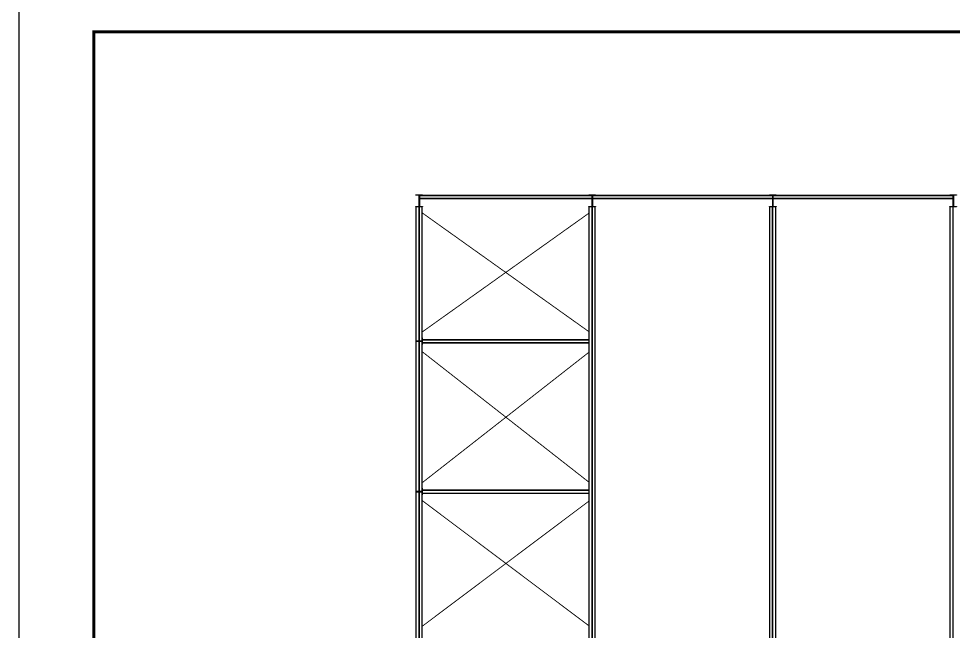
# Model space of a CAD drawing. Extents: x 3335981 to 3441081, y -1122115 to -866695.
# Drawn here: x 3335981 to 3367045, y -964832 to -944479 of the extents above; entities that cross this region are included whole.
import ezdxf
from ezdxf.lldxf.tags import DXFTag

# ---------------------------------------------------------------- set-up
doc = ezdxf.new("R2010")
doc.units = 0
doc.header["$LTSCALE"] = 1000
doc.header["$MEASUREMENT"] = 0
doc.layers.get('0').update_dxf_attribs({"color": 2})
doc.layers.add('E_WINDOW', color=4, linetype='Continuous')
doc.layers.add('PUB_TITLE', color=4, linetype='Continuous')
tags = doc.linetypes.add('DASH', pattern=[0.35, 0.25, -0.1]).pattern_tags.tags
tags[6:7] = [DXFTag(74, 4), DXFTag(75, 0), DXFTag(340, '0'), DXFTag(46, 1.0), DXFTag(50, 0.0), DXFTag(44, 0.0), DXFTag(45, 0.0)]
tags[4:5] = [DXFTag(74, 4), DXFTag(75, 0), DXFTag(340, '0'), DXFTag(46, 1.0), DXFTag(50, 0.0), DXFTag(44, 0.0), DXFTag(45, 0.0)]

msp = doc.modelspace()

# ---------------------------------------------------------------- linework, layer by layer
for points in [[(3349405, -950722), (3349405, -950732), (3349185, -950732), (3349185, -950722), (3349292, -950722), (3349292, -950342), (3349185, -950342), (3349185, -950332), (3349405, -950332), (3349405, -950342), (3349298, -950342), (3349298, -950722)], [(3355155, -950722), (3355155, -950732), (3354935, -950732), (3354935, -950722), (3355042, -950722), (3355042, -950342), (3354935, -950342), (3354935, -950332), (3355155, -950332), (3355155, -950342), (3355048, -950342), (3355048, -950722)], [(3361155, -950722), (3361155, -950732), (3360935, -950732), (3360935, -950722), (3361042, -950722), (3361042, -950342), (3360935, -950342), (3360935, -950332), (3361155, -950332), (3361155, -950342), (3361048, -950342), (3361048, -950722)], [(3367155, -950722), (3367155, -950732), (3366935, -950732), (3366935, -950722), (3367042, -950722), (3367042, -950342), (3366935, -950342), (3366935, -950332), (3367155, -950332), (3367155, -950342), (3367048, -950342), (3367048, -950722)], [(3349195, -955082), (3349185, -955082), (3349185, -955302), (3349195, -955302), (3349195, -955195), (3349395, -955195), (3349395, -955302), (3349405, -955302), (3349405, -955082), (3349395, -955082), (3349395, -955189), (3349195, -955189)], [(3349195, -960082), (3349185, -960082), (3349185, -960302), (3349195, -960302), (3349195, -960195), (3349395, -960195), (3349395, -960302), (3349405, -960302), (3349405, -960082), (3349395, -960082), (3349395, -960189), (3349195, -960189)]]:
    msp.add_lwpolyline(points, close=True)
at = {"linetype": 'ByBlock', "ltscale": 0.01, "const_width": 30}
for points in [[(3349395, -950932), (3354945, -954886)], [(3354945, -950932), (3349395, -954886)], [(3349405, -955552), (3354945, -959886)], [(3354945, -955552), (3349405, -959886)], [(3349405, -964657), (3354945, -960498)], [(3354945, -964657), (3349405, -960498)]]:
    msp.add_lwpolyline(points, dxfattribs=at)
at = {"layer": 'E_WINDOW', "linetype": 'ByBlock'}
for p, q in [((3349298, -950342), (3355042, -950342)), ((3349298, -950456), (3355042, -950456)), ((3355048, -950456), (3361042, -950456)), ((3355155, -950342), (3360935, -950342)), ((3361048, -950456), (3367042, -950456)), ((3361155, -950342), (3366935, -950342)), ((3349195, -979652), (3349195, -950732)), ((3349395, -979652), (3349395, -950732)), ((3354945, -979652), (3354945, -950732)), ((3355145, -979652), (3355145, -950732)), ((3360945, -979652), (3360945, -950732)), ((3361145, -979652), (3361145, -950732)), ((3366945, -979652), (3366945, -950732)), ((3349395, -955134), (3354945, -955134)), ((3349395, -955248), (3354945, -955248)), ((3349395, -960134), (3354945, -960134)), ((3349395, -960248), (3354945, -960248))]:
    msp.add_line(p, q, dxfattribs=at)
at = {"layer": 'E_WINDOW', "linetype": 'DASH'}
for p, q in [((3349298, -950352), (3355042, -950352)), ((3349298, -950446), (3355042, -950446)), ((3355048, -950352), (3361042, -950352)), ((3355048, -950446), (3361042, -950446)), ((3361048, -950352), (3367042, -950352)), ((3361048, -950446), (3367042, -950446)), ((3349290, -979652), (3349290, -950732)), ((3349300, -979652), (3349300, -950732)), ((3355040, -979652), (3355040, -950732)), ((3355050, -979652), (3355050, -950732)), ((3361040, -979652), (3361040, -950732)), ((3361050, -979652), (3361050, -950732)), ((3367040, -979652), (3367040, -950732)), ((3349395, -955144), (3354945, -955144)), ((3349395, -955238), (3354945, -955238)), ((3349395, -960144), (3354945, -960144)), ((3349395, -960238), (3354945, -960238))]:
    msp.add_line(p, q, dxfattribs=at)
at = {"layer": 'PUB_TITLE', "linetype": 'ByBlock'}
msp.add_lwpolyline([(3335981, -1003315), (3441081, -1003315), (3441081, -943915), (3335981, -943915)], close=True, dxfattribs=at)
at = {"layer": 'PUB_TITLE', "linetype": 'ByBlock', "const_width": 100}
msp.add_lwpolyline([(3338481, -1002315), (3440081, -1002315), (3440081, -944915), (3338481, -944915)], close=True, dxfattribs=at)

doc.saveas('drawing.dxf')
